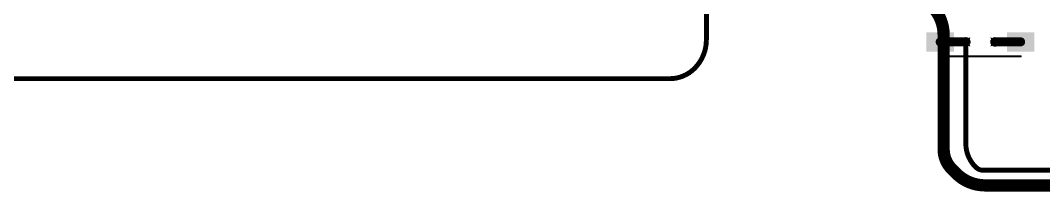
# Model space of a CAD drawing. Header units: inches. Extents: x -11 to 1110, y -7 to 455.
# Drawn here: x 548.8 to 612.3, y 216.7 to 227.3 of the extents above; entities that cross this region are included whole.
import ezdxf

# ---------------------------------------------------------------- set-up
doc = ezdxf.new("R2010")
doc.units = ezdxf.units.IN
for name, color, linetype in [('Bottom Layer', 5, 'Continuous'), ('Drill Drawing', 1, 'Continuous'), ('Top Layer', 1, 'Continuous'), ('Top Overlay', 2, 'Continuous'), ('Top Paste', 8, 'Continuous'), ('Top Solder', 216, 'Continuous'), ('Via Holes', 16, 'Continuous')]:
    doc.layers.add(name, color=color, linetype=linetype)

# ---------------------------------------------------------------- blocks, each defined once
blk = doc.blocks.new('WS2812B_B_W_79')
at = {"layer": 'Top Layer'}
for points in [[(-3.25, 2.15), (-1.75, 2.15), (-1.75, 1.15), (-3.25, 1.15)], [(3.25, 1.15), (1.75, 1.15), (1.75, 2.15), (3.25, 2.15)], [(-3.25, -1.15), (-1.75, -1.15), (-1.75, -2.15), (-3.25, -2.15)], [(1.75, -1.15), (3.25, -1.15), (3.25, -2.15), (1.75, -2.15)]]:
    blk.add_hatch(color=1, dxfattribs=at).paths.add_polyline_path(points)
at = {"layer": 'Top Paste'}
for points in [[(-3.25, 2.15), (-1.75, 2.15), (-1.75, 1.15), (-3.25, 1.15)], [(3.25, 1.15), (1.75, 1.15), (1.75, 2.15), (3.25, 2.15)], [(-3.25, -1.15), (-1.75, -1.15), (-1.75, -2.15), (-3.25, -2.15)], [(1.75, -1.15), (3.25, -1.15), (3.25, -2.15), (1.75, -2.15)]]:
    blk.add_hatch(color=8, dxfattribs=at).paths.add_polyline_path(points)
at = {"layer": 'Top Solder'}
for points in [[(-3.352, 2.252), (-1.648, 2.252), (-1.648, 1.048), (-3.352, 1.048)], [(3.352, 1.048), (1.648, 1.048), (1.648, 2.252), (3.352, 2.252)], [(-3.352, -1.048), (-1.648, -1.048), (-1.648, -2.252), (-3.352, -2.252)], [(1.648, -1.048), (3.352, -1.048), (3.352, -2.252), (1.648, -2.252)]]:
    blk.add_hatch(color=216, dxfattribs=at).paths.add_polyline_path(points)
at = {"layer": 'Top Overlay'}
for points in [[(-2.5, 2.551, 0.127, 0.127, 0), (2.5, 2.551, 0.127, 0.127, 0)], [(-3.556, 1.803, 0.254, 0.254, 0), (-3.429, 1.676, 0.254, 0.254, 0)], [(-3.556, 1.549, 0.254, 0.254, 0), (-3.556, 1.803, 0.254, 0.254, 0)], [(-3.556, 1.549, 0.254, 0.254, 0), (-3.429, 1.676, 0.254, 0.254, 0)], [(-2.5, -2.551, 0.127, 0.127, 0), (2.5, -2.551, 0.127, 0.127, 0)]]:
    blk.add_lwpolyline(points, format="xyseb", dxfattribs=at)
for points in [[(-2.532, 2.551, 0.0635, 0.0635, 1), (-2.468, 2.551, 0.0635, 0.0635, 1)], [(2.468, 2.551, 0.0635, 0.0635, 1), (2.532, 2.551, 0.0635, 0.0635, 1)], [(-3.619, 1.803, 0.127, 0.127, 1), (-3.493, 1.803, 0.127, 0.127, 1)], [(-3.619, 1.803, 0.127, 0.127, 1), (-3.493, 1.803, 0.127, 0.127, 1)], [(-3.619, 1.549, 0.127, 0.127, 1), (-3.493, 1.549, 0.127, 0.127, 1)], [(-3.619, 1.549, 0.127, 0.127, 1), (-3.493, 1.549, 0.127, 0.127, 1)], [(-3.493, 1.676, 0.127, 0.127, 1), (-3.365, 1.676, 0.127, 0.127, 1)], [(-3.493, 1.676, 0.127, 0.127, 1), (-3.365, 1.676, 0.127, 0.127, 1)], [(-2.532, -2.551, 0.0635, 0.0635, 1), (-2.468, -2.551, 0.0635, 0.0635, 1)], [(2.468, -2.551, 0.0635, 0.0635, 1), (2.532, -2.551, 0.0635, 0.0635, 1)]]:
    blk.add_lwpolyline(points, format="xyseb", close=True, dxfattribs=at)

msp = doc.modelspace()

# ---------------------------------------------------------------- hatches: boundary and pattern name
at = {"layer": 'Bottom Layer'}
h = msp.add_hatch(color=5, dxfattribs=at)
edge = h.paths.add_edge_path()
edge.add_arc((607.473, 226.005), 0.3, 0, 360)
h = msp.add_hatch(color=5, dxfattribs=at)
edge = h.paths.add_edge_path()
edge.add_arc((609.282, 226.005), 0.3, 0, 360)
at = {"layer": 'Top Layer'}
h = msp.add_hatch(color=1, dxfattribs=at)
edge = h.paths.add_edge_path()
edge.add_arc((607.473, 226.005), 0.3, 0, 360)
h = msp.add_hatch(color=1, dxfattribs=at)
edge = h.paths.add_edge_path()
edge.add_arc((609.282, 226.005), 0.3, 0, 360)
at = {"layer": 'Via Holes'}
h = msp.add_hatch(color=7, dxfattribs=at)
edge = h.paths.add_edge_path()
edge.add_arc((607.473, 226.005), 0.15, 0, 360)
h = msp.add_hatch(color=7, dxfattribs=at)
edge = h.paths.add_edge_path()
edge.add_arc((609.282, 226.005), 0.15, 0, 360)

# ---------------------------------------------------------------- linework, layer by layer
at = {"layer": 'Bottom Layer'}
for points in [[(605.351, 228.236, 0.762, 0.762, -0.198912), (606.095, 226.44, 0.762, 0.762, 0)], [(606.095, 219.336, 0.762, 0.762, 0), (606.095, 226.44, 0.762, 0.762, 0)], [(607.473, 219.692, 0.305, 0.305, 0), (607.473, 226.005, 0.305, 0.305, 0)], [(607.482, 219.501, 0.305, 0.305, -0.023282), (607.473, 219.692, 0.305, 0.305, 0)], [(606.603, 218.11, 0.762, 0.762, -0.198912), (606.095, 219.336, 0.762, 0.762, 0)], [(608.076, 218.237, 0.305, 0.305, -0.174821), (607.482, 219.501, 0.305, 0.305, 0)], [(606.603, 218.11, 0.762, 0.762, 0), (606.874, 217.839, 0.762, 0.762, 0)], [(608.67, 217.095, 0.762, 0.762, -0.198912), (606.874, 217.839, 0.762, 0.762, 0)], [(608.567, 218.034, 0.305, 0.305, -0.198912), (608.076, 218.237, 0.305, 0.305, 0)], [(608.567, 218.034, 0.305, 0.305, 0), (618.667, 218.034, 0.305, 0.305, 0)], [(608.67, 217.095, 0.762, 0.762, 0), (615.658, 217.095, 0.762, 0.762, 0)]]:
    msp.add_lwpolyline(points, format="xyseb", dxfattribs=at)
for points in [[(605.904, 226.44, 0.381, 0.381, 1), (606.285, 226.44, 0.381, 0.381, 1)], [(605.904, 226.44, 0.381, 0.381, 1), (606.285, 226.44, 0.381, 0.381, 1)], [(607.397, 226.005, 0.152, 0.152, 1), (607.549, 226.005, 0.152, 0.152, 1)], [(607.397, 219.692, 0.152, 0.152, 1), (607.549, 219.692, 0.152, 0.152, 1)], [(607.397, 219.692, 0.152, 0.152, 1), (607.549, 219.692, 0.152, 0.152, 1)], [(605.904, 219.336, 0.381, 0.381, 1), (606.285, 219.336, 0.381, 0.381, 1)], [(605.904, 219.336, 0.381, 0.381, 1), (606.285, 219.336, 0.381, 0.381, 1)], [(607.406, 219.501, 0.152, 0.152, 1), (607.558, 219.501, 0.152, 0.152, 1)], [(607.406, 219.501, 0.152, 0.152, 1), (607.558, 219.501, 0.152, 0.152, 1)], [(606.412, 218.11, 0.381, 0.381, 1), (606.793, 218.11, 0.381, 0.381, 1)], [(606.412, 218.11, 0.381, 0.381, 1), (606.793, 218.11, 0.381, 0.381, 1)], [(606.683, 217.839, 0.381, 0.381, 1), (607.064, 217.839, 0.381, 0.381, 1)], [(606.683, 217.839, 0.381, 0.381, 1), (607.064, 217.839, 0.381, 0.381, 1)], [(608, 218.237, 0.152, 0.152, 1), (608.152, 218.237, 0.152, 0.152, 1)], [(608, 218.237, 0.152, 0.152, 1), (608.152, 218.237, 0.152, 0.152, 1)], [(608.49, 218.034, 0.152, 0.152, 1), (608.643, 218.034, 0.152, 0.152, 1)], [(608.49, 218.034, 0.152, 0.152, 1), (608.643, 218.034, 0.152, 0.152, 1)], [(608.479, 217.095, 0.381, 0.381, 1), (608.86, 217.095, 0.381, 0.381, 1)], [(608.479, 217.095, 0.381, 0.381, 1), (608.86, 217.095, 0.381, 0.381, 1)]]:
    msp.add_lwpolyline(points, format="xyseb", close=True, dxfattribs=at)
at = {"layer": 'Drill Drawing'}
for points in [[(607.219, 226.259, 0.0508, 0.0508, 0), (607.473, 226.132, 0.0508, 0.0508, 0)], [(607.219, 226.259, 0.0508, 0.0508, 0), (607.346, 226.005, 0.0508, 0.0508, 0)], [(607.473, 226.132, 0.0508, 0.0508, 0), (607.727, 226.259, 0.0508, 0.0508, 0)], [(607.6, 226.005, 0.0508, 0.0508, 0), (607.727, 226.259, 0.0508, 0.0508, 0)], [(609.028, 226.259, 0.0508, 0.0508, 0), (609.282, 226.132, 0.0508, 0.0508, 0)], [(609.028, 226.259, 0.0508, 0.0508, 0), (609.155, 226.005, 0.0508, 0.0508, 0)], [(609.282, 226.132, 0.0508, 0.0508, 0), (609.536, 226.259, 0.0508, 0.0508, 0)], [(609.409, 226.005, 0.0508, 0.0508, 0), (609.536, 226.259, 0.0508, 0.0508, 0)], [(607.219, 225.751, 0.0508, 0.0508, 0), (607.346, 226.005, 0.0508, 0.0508, 0)], [(607.219, 225.751, 0.0508, 0.0508, 0), (607.473, 225.878, 0.0508, 0.0508, 0)], [(607.473, 225.878, 0.0508, 0.0508, 0), (607.727, 225.751, 0.0508, 0.0508, 0)], [(607.6, 226.005, 0.0508, 0.0508, 0), (607.727, 225.751, 0.0508, 0.0508, 0)], [(609.028, 225.751, 0.0508, 0.0508, 0), (609.155, 226.005, 0.0508, 0.0508, 0)], [(609.028, 225.751, 0.0508, 0.0508, 0), (609.282, 225.878, 0.0508, 0.0508, 0)], [(609.282, 225.878, 0.0508, 0.0508, 0), (609.536, 225.751, 0.0508, 0.0508, 0)], [(609.409, 226.005, 0.0508, 0.0508, 0), (609.536, 225.751, 0.0508, 0.0508, 0)]]:
    msp.add_lwpolyline(points, format="xyseb", dxfattribs=at)
for points in [[(607.207, 226.259, 0.0254, 0.0254, 1), (607.232, 226.259, 0.0254, 0.0254, 1)], [(607.207, 226.259, 0.0254, 0.0254, 1), (607.232, 226.259, 0.0254, 0.0254, 1)], [(607.461, 226.132, 0.0254, 0.0254, 1), (607.486, 226.132, 0.0254, 0.0254, 1)], [(607.461, 226.132, 0.0254, 0.0254, 1), (607.486, 226.132, 0.0254, 0.0254, 1)], [(607.715, 226.259, 0.0254, 0.0254, 1), (607.74, 226.259, 0.0254, 0.0254, 1)], [(607.715, 226.259, 0.0254, 0.0254, 1), (607.74, 226.259, 0.0254, 0.0254, 1)], [(609.015, 226.259, 0.0254, 0.0254, 1), (609.041, 226.259, 0.0254, 0.0254, 1)], [(609.015, 226.259, 0.0254, 0.0254, 1), (609.041, 226.259, 0.0254, 0.0254, 1)], [(609.269, 226.132, 0.0254, 0.0254, 1), (609.295, 226.132, 0.0254, 0.0254, 1)], [(609.269, 226.132, 0.0254, 0.0254, 1), (609.295, 226.132, 0.0254, 0.0254, 1)], [(609.523, 226.259, 0.0254, 0.0254, 1), (609.549, 226.259, 0.0254, 0.0254, 1)], [(609.523, 226.259, 0.0254, 0.0254, 1), (609.549, 226.259, 0.0254, 0.0254, 1)], [(607.207, 225.751, 0.0254, 0.0254, 1), (607.232, 225.751, 0.0254, 0.0254, 1)], [(607.207, 225.751, 0.0254, 0.0254, 1), (607.232, 225.751, 0.0254, 0.0254, 1)], [(607.334, 226.005, 0.0254, 0.0254, 1), (607.359, 226.005, 0.0254, 0.0254, 1)], [(607.334, 226.005, 0.0254, 0.0254, 1), (607.359, 226.005, 0.0254, 0.0254, 1)], [(607.461, 225.878, 0.0254, 0.0254, 1), (607.486, 225.878, 0.0254, 0.0254, 1)], [(607.461, 225.878, 0.0254, 0.0254, 1), (607.486, 225.878, 0.0254, 0.0254, 1)], [(607.588, 226.005, 0.0254, 0.0254, 1), (607.613, 226.005, 0.0254, 0.0254, 1)], [(607.588, 226.005, 0.0254, 0.0254, 1), (607.613, 226.005, 0.0254, 0.0254, 1)], [(607.715, 225.751, 0.0254, 0.0254, 1), (607.74, 225.751, 0.0254, 0.0254, 1)], [(607.715, 225.751, 0.0254, 0.0254, 1), (607.74, 225.751, 0.0254, 0.0254, 1)], [(609.015, 225.751, 0.0254, 0.0254, 1), (609.041, 225.751, 0.0254, 0.0254, 1)], [(609.015, 225.751, 0.0254, 0.0254, 1), (609.041, 225.751, 0.0254, 0.0254, 1)], [(609.142, 226.005, 0.0254, 0.0254, 1), (609.168, 226.005, 0.0254, 0.0254, 1)], [(609.142, 226.005, 0.0254, 0.0254, 1), (609.168, 226.005, 0.0254, 0.0254, 1)], [(609.269, 225.878, 0.0254, 0.0254, 1), (609.295, 225.878, 0.0254, 0.0254, 1)], [(609.269, 225.878, 0.0254, 0.0254, 1), (609.295, 225.878, 0.0254, 0.0254, 1)], [(609.396, 226.005, 0.0254, 0.0254, 1), (609.422, 226.005, 0.0254, 0.0254, 1)], [(609.396, 226.005, 0.0254, 0.0254, 1), (609.422, 226.005, 0.0254, 0.0254, 1)], [(609.523, 225.751, 0.0254, 0.0254, 1), (609.549, 225.751, 0.0254, 0.0254, 1)], [(609.523, 225.751, 0.0254, 0.0254, 1), (609.549, 225.751, 0.0254, 0.0254, 1)]]:
    msp.add_lwpolyline(points, format="xyseb", close=True, dxfattribs=at)
at = {"layer": 'Top Layer'}
for points in [[(591.363, 226.137, 0.305, 0.305, 0), (591.363, 231.732, 0.305, 0.305, 0)], [(591.363, 226.137, 0.305, 0.305, -0.198912), (590.626, 224.358, 0.305, 0.305, 0)], [(605.878, 226.008, 0.559, 0.559, 0), (607.473, 226.008, 0.559, 0.559, 0)], [(609.282, 226.008, 0.559, 0.559, 0), (610.878, 226.008, 0.559, 0.559, 0)], [(590.626, 224.358, 0.305, 0.305, -0.198912), (589.093, 223.723, 0.305, 0.305, 0)], [(491.802, 223.723, 0.305, 0.305, 0), (589.093, 223.723, 0.305, 0.305, 0)]]:
    msp.add_lwpolyline(points, format="xyseb", dxfattribs=at)
for points in [[(591.287, 226.137, 0.152, 0.152, 1), (591.439, 226.137, 0.152, 0.152, 1)], [(591.287, 226.137, 0.152, 0.152, 1), (591.439, 226.137, 0.152, 0.152, 1)], [(605.738, 226.008, 0.279, 0.279, 1), (606.017, 226.008, 0.279, 0.279, 1)], [(607.334, 226.008, 0.279, 0.279, 1), (607.613, 226.008, 0.279, 0.279, 1)], [(609.142, 226.008, 0.279, 0.279, 1), (609.422, 226.008, 0.279, 0.279, 1)], [(610.738, 226.008, 0.279, 0.279, 1), (611.017, 226.008, 0.279, 0.279, 1)], [(590.55, 224.358, 0.152, 0.152, 1), (590.702, 224.358, 0.152, 0.152, 1)], [(590.55, 224.358, 0.152, 0.152, 1), (590.702, 224.358, 0.152, 0.152, 1)], [(589.017, 223.723, 0.152, 0.152, 1), (589.169, 223.723, 0.152, 0.152, 1)], [(589.017, 223.723, 0.152, 0.152, 1), (589.169, 223.723, 0.152, 0.152, 1)]]:
    msp.add_lwpolyline(points, format="xyseb", close=True, dxfattribs=at)

# ---------------------------------------------------------------- block references
msp.add_blockref('WS2812B_B_W_79', (608.378, 227.658))

doc.saveas('drawing.dxf')
